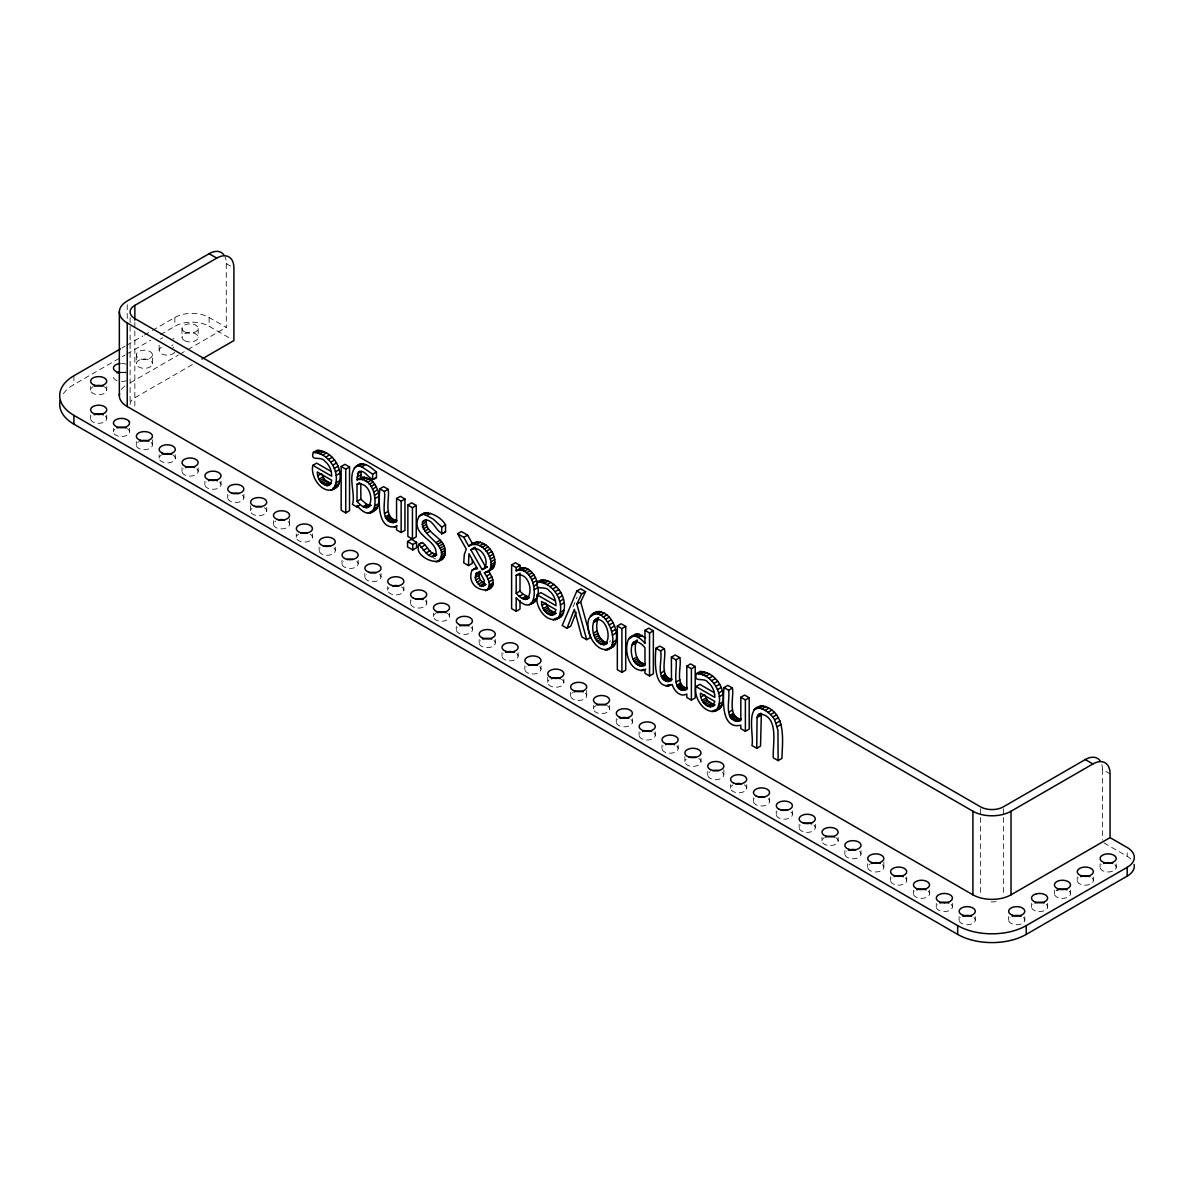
<?xml version="1.0" encoding="UTF-8"?>
<svg xmlns="http://www.w3.org/2000/svg" width="1194" height="1194" viewBox="0 0 1194 1194"><rect width="100%" height="100%" fill="white"/><g stroke="black" fill="none" stroke-linecap="round" stroke-linejoin="round"><path stroke-width="0.75" stroke-dasharray="5 3.75" d="M572.986 606.895L577.165 597.03M609.701 641.909L610.537 640.715M121.967 348.006L125.176 346.156M126.773 345.23L142.802 335.992M144.399 335.066L150.817 331.365M152.414 330.44L174.846 317.485A24.238 14 0 0 1 209.129 317.485L226.278 327.38L226.278 263.605A24.238 14 -60 0 0 224.979 256.77M63.386 393.647A48.491 27.999 0 0 1 73.894 384.558L125.176 354.961M126.773 354.036L150.817 340.156M160.429 334.604L174.846 326.275A24.238 14 0 0 1 209.129 326.275L230.8 338.783M130.43 382.722L178.354 355.051M179.951 354.125L186.339 350.439M187.936 349.514L226.278 327.38M192.368 364.558L134.847 397.766A16.164 9.328 0 0 0 130.25 405.572M433.079 557.777L435.631 559.046M226.278 263.605L230.845 266.232M1101.853 764.653A24.238 14 -60 0 1 1102.435 769.443L1110.062 773.846M1103.987 842.919L1127.196 856.322A24.238 14 0 0 1 1131.046 859.217M1127.196 852.8L1127.196 856.322M1116.241 863.799L1116.241 867.322M1102.435 769.443L1102.435 840.158M1100.077 863.799L1100.077 867.322M1093.376 876.993L1093.376 880.515M1077.212 876.993L1077.212 880.515M1070.525 890.187L1070.525 893.709M1054.362 890.187L1054.362 893.709M1047.66 903.38L1047.66 906.903M1031.497 903.38L1031.497 906.903M1024.81 916.589L1024.81 920.096M1008.646 916.589L1008.646 920.096M1003.393 808.681L1003.393 895.515M980.543 808.681L980.543 895.515M975.289 916.589L975.289 920.096M959.125 916.589L959.125 920.096M952.424 903.38L952.424 906.903M936.26 903.38L936.26 906.903M929.574 890.187L929.574 893.709M913.41 890.187L913.41 893.709M906.724 876.993L906.724 880.515M890.56 876.993L890.56 880.515M883.859 862.038L883.859 867.322M867.695 863.799L867.695 867.322M861.008 850.606L861.008 854.128M844.845 850.606L844.845 854.128M838.143 837.412L838.143 840.919M821.979 837.412L821.979 840.919M815.293 824.203L815.293 827.726M799.129 824.203L799.129 827.726M792.428 811.01L792.428 814.532M776.279 811.01L776.279 814.532M769.578 797.816L769.578 801.338M753.414 797.816L753.414 801.338M746.728 784.622L746.728 788.144M730.564 784.622L730.564 788.144M723.862 769.667L723.862 774.951M707.699 771.428L707.699 774.951M701.012 758.235L701.012 761.742M684.849 756.474L684.849 761.742M678.147 745.041L678.147 748.548M661.983 745.041L661.983 748.548M655.297 731.832L655.297 735.355M639.133 731.832L639.133 735.355M632.447 718.639L632.447 722.161M616.283 718.639L616.283 722.161M609.582 705.445L609.582 708.967M593.418 705.445L593.418 708.967M586.732 690.49L586.732 695.774M570.568 692.251L570.568 695.774M563.866 679.058L563.866 682.58M547.703 677.297L547.703 682.58M541.016 665.864L541.016 669.371M524.853 665.864L524.853 669.371M518.151 652.655L518.151 656.178M502.002 652.655L502.002 656.178M495.301 639.462L495.301 642.984M479.137 639.462L479.137 642.984M472.451 626.268L472.451 629.79M456.287 626.268L456.287 629.79M449.586 613.074L449.586 616.597M433.422 613.074L433.422 616.597M426.736 599.881L426.736 603.403M410.572 599.881L410.572 603.403M403.87 586.687L403.87 590.194M387.722 586.687L387.722 590.194M381.02 573.478L381.02 577M364.857 573.478L364.857 577M358.17 560.284L358.17 563.807M342.006 560.284L342.006 563.807M335.305 547.091L335.305 550.613M319.141 547.091L319.141 550.613M312.455 533.897L312.455 537.419M296.291 533.897L296.291 537.419M289.59 518.942L289.59 524.226M273.426 520.703L273.426 524.226M266.74 507.51L266.74 511.032M250.576 505.749L250.576 511.032M243.875 494.316L243.875 497.823M227.726 494.316L227.726 497.823M221.024 481.107L221.024 484.63M209.129 317.485L209.129 326.275M204.861 481.107L204.861 484.63M198.174 328.484L198.174 337.275M198.174 467.914L198.174 471.436M182.01 328.484L182.01 337.275M182.01 467.914L182.01 471.436M175.309 454.72L175.309 458.242M174.846 317.485L174.846 326.275M159.145 345.2L159.145 350.469M159.145 454.72L159.145 458.242M152.459 354.872A8.074 4.672 0 0 1 140.34 358.916A8.074 4.672 0 0 1 140.34 350.827A8.074 4.672 0 0 1 152.459 354.872L152.459 363.663A8.074 4.672 0 0 1 140.34 367.707A8.074 4.672 0 0 1 140.34 359.633A8.074 4.672 0 0 1 152.459 363.663M152.459 439.765L152.459 445.049M136.295 354.872L136.295 363.663M136.295 441.526L136.295 445.049M134.847 322.276L134.847 407.258M130.116 317.529L130.116 404.363M129.594 428.333L129.594 431.855M127.236 304.694L127.236 319.559M113.445 428.333L113.445 431.855M106.744 386.543L106.744 390.065M106.744 415.139L106.744 418.646M90.58 386.543L90.58 390.065M90.58 415.139L90.58 418.646M73.894 375.767L73.894 384.558M379.662 574.418A8.074 4.672 0 0 1 378.274 580.508A8.074 4.672 0 0 1 367.618 580.508A8.074 4.672 0 0 1 366.215 574.418M242.516 495.241A8.074 4.672 0 0 1 241.128 501.331A8.074 4.672 0 0 1 230.472 501.331A8.074 4.672 0 0 1 229.084 495.241M126.012 380.752A8.074 4.672 0 0 1 121.519 381.528M117.027 380.752A8.074 4.672 0 0 1 114.803 374.274M121.519 372.2A8.074 4.672 0 0 1 126.012 372.991M1046.302 904.306A8.074 4.672 0 0 1 1044.914 910.41A8.074 4.672 0 0 1 1034.258 910.41A8.074 4.672 0 0 1 1032.87 904.306M539.658 666.789A8.074 4.672 0 0 1 538.255 672.879A8.074 4.672 0 0 1 527.599 672.879A8.074 4.672 0 0 1 526.211 666.789M722.504 772.354A8.074 4.672 0 0 1 720.698 778.652A8.074 4.672 0 0 1 709.714 778.025A8.074 4.672 0 0 1 710.072 771.652M813.935 825.144A8.074 4.672 0 0 1 812.532 831.233A8.074 4.672 0 0 1 801.875 831.233A8.074 4.672 0 0 1 800.487 825.144M768.22 798.741A8.074 4.672 0 0 1 766.832 804.846A8.074 4.672 0 0 1 756.175 804.846A8.074 4.672 0 0 1 754.772 798.741M744.355 784.846A8.074 4.672 0 0 1 744.355 791.443A8.074 4.672 0 0 1 732.922 791.443A8.074 4.672 0 0 1 732.922 784.846M333.947 548.016A8.074 4.672 0 0 1 332.559 554.12A8.074 4.672 0 0 1 321.902 554.12A8.074 4.672 0 0 1 320.514 548.016M401.512 586.896A8.074 4.672 0 0 1 401.871 593.284A8.074 4.672 0 0 1 390.871 593.896A8.074 4.672 0 0 1 389.08 587.612M425.377 600.806A8.074 4.672 0 0 1 423.974 606.91A8.074 4.672 0 0 1 413.318 606.91A8.074 4.672 0 0 1 411.93 600.806M356.797 561.21A8.074 4.672 0 0 1 355.409 567.314A8.074 4.672 0 0 1 344.753 567.314A8.074 4.672 0 0 1 343.365 561.21M264.367 507.719A8.074 4.672 0 0 1 264.74 514.107A8.074 4.672 0 0 1 253.74 514.733A8.074 4.672 0 0 1 251.934 508.435M288.232 521.629A8.074 4.672 0 0 1 286.426 527.927A8.074 4.672 0 0 1 275.441 527.3A8.074 4.672 0 0 1 275.799 520.927M928.216 891.112A8.074 4.672 0 0 1 926.828 897.216A8.074 4.672 0 0 1 916.171 897.216A8.074 4.672 0 0 1 914.768 891.112M310.082 534.121A8.074 4.672 0 0 1 310.082 540.718A8.074 4.672 0 0 1 298.649 540.718A8.074 4.672 0 0 1 298.649 534.121M973.931 917.514A8.074 4.672 0 0 1 972.528 923.604A8.074 4.672 0 0 1 961.871 923.604A8.074 4.672 0 0 1 960.483 917.514M196.801 468.839A8.074 4.672 0 0 1 195.413 474.943A8.074 4.672 0 0 1 184.757 474.943A8.074 4.672 0 0 1 183.369 468.839M219.666 482.048A8.074 4.672 0 0 1 218.278 488.137A8.074 4.672 0 0 1 207.622 488.137A8.074 4.672 0 0 1 206.219 482.048M127.236 428.556A8.074 4.672 0 0 1 127.594 434.929A8.074 4.672 0 0 1 116.594 435.556A8.074 4.672 0 0 1 114.803 429.258M151.101 442.452A8.074 4.672 0 0 1 149.295 448.75A8.074 4.672 0 0 1 138.295 448.123A8.074 4.672 0 0 1 138.668 441.75M105.385 416.064A8.074 4.672 0 0 1 103.997 422.154A8.074 4.672 0 0 1 93.341 422.154A8.074 4.672 0 0 1 91.938 416.064M882.5 864.725A8.074 4.672 0 0 1 880.694 871.023A8.074 4.672 0 0 1 869.71 870.396A8.074 4.672 0 0 1 870.068 864.023M172.951 454.944A8.074 4.672 0 0 1 172.951 461.541A8.074 4.672 0 0 1 161.518 461.541A8.074 4.672 0 0 1 161.518 454.944M493.943 640.387A8.074 4.672 0 0 1 492.555 646.491A8.074 4.672 0 0 1 481.898 646.491A8.074 4.672 0 0 1 480.495 640.387M951.066 904.306A8.074 4.672 0 0 1 949.678 910.41A8.074 4.672 0 0 1 939.021 910.41A8.074 4.672 0 0 1 937.633 904.306M653.939 732.758A8.074 4.672 0 0 1 652.551 738.862A8.074 4.672 0 0 1 641.894 738.862A8.074 4.672 0 0 1 640.491 732.758M447.228 613.298A8.074 4.672 0 0 1 447.228 619.895A8.074 4.672 0 0 1 435.795 619.895A8.074 4.672 0 0 1 435.795 613.298M698.639 758.444A8.074 4.672 0 0 1 698.997 764.832A8.074 4.672 0 0 1 688.013 765.444A8.074 4.672 0 0 1 686.207 759.16M791.07 811.935A8.074 4.672 0 0 1 789.682 818.039A8.074 4.672 0 0 1 779.025 818.039A8.074 4.672 0 0 1 777.637 811.935M676.789 745.966A8.074 4.672 0 0 1 675.401 752.056A8.074 4.672 0 0 1 664.745 752.056A8.074 4.672 0 0 1 663.357 745.966M835.785 837.621A8.074 4.672 0 0 1 835.785 844.218A8.074 4.672 0 0 1 824.353 844.218A8.074 4.672 0 0 1 824.353 837.621M471.078 627.193A8.074 4.672 0 0 1 469.69 633.298A8.074 4.672 0 0 1 459.033 633.298A8.074 4.672 0 0 1 457.645 627.193M585.358 693.177A8.074 4.672 0 0 1 583.567 699.475A8.074 4.672 0 0 1 572.568 698.848A8.074 4.672 0 0 1 572.926 692.475M104.371 386.766A8.074 4.672 0 0 1 104.371 393.363A8.074 4.672 0 0 1 92.953 393.363A8.074 4.672 0 0 1 92.953 386.766M631.074 719.564A8.074 4.672 0 0 1 629.686 725.668A8.074 4.672 0 0 1 619.029 725.668A8.074 4.672 0 0 1 617.641 719.564M1069.152 891.112A8.074 4.672 0 0 1 1063.227 898.351A8.074 4.672 0 0 1 1054.974 891.918M1023.452 917.514A8.074 4.672 0 0 1 1022.049 923.604A8.074 4.672 0 0 1 1011.393 923.604A8.074 4.672 0 0 1 1010.005 917.514M516.793 653.596A8.074 4.672 0 0 1 515.405 659.685A8.074 4.672 0 0 1 504.749 659.685A8.074 4.672 0 0 1 503.361 653.596M561.508 679.267A8.074 4.672 0 0 1 561.867 685.654A8.074 4.672 0 0 1 550.867 686.281A8.074 4.672 0 0 1 549.076 679.983M905.351 877.918A8.074 4.672 0 0 1 903.962 884.023A8.074 4.672 0 0 1 893.306 884.023A8.074 4.672 0 0 1 891.918 877.918M607.224 705.669A8.074 4.672 0 0 1 607.224 712.266A8.074 4.672 0 0 1 595.791 712.266A8.074 4.672 0 0 1 595.791 705.669M859.635 851.531A8.074 4.672 0 0 1 858.247 857.635A8.074 4.672 0 0 1 847.591 857.635A8.074 4.672 0 0 1 846.203 851.531M126.012 371.946A8.074 4.672 0 0 1 121.519 372.737M121.519 363.409A8.074 4.672 0 0 1 126.012 364.185M172.951 344.976A8.074 4.672 0 0 1 171.727 345.559M160.518 339.081A8.074 4.672 0 0 1 162.742 337.798M172.951 338.38A8.074 4.672 0 0 1 173.951 339.081M174.697 352.26A8.074 4.672 0 0 1 162.1 354.081A8.074 4.672 0 0 1 162.742 346.588M172.951 347.17A8.074 4.672 0 0 1 173.951 347.887M121.4 389.602A26.94 15.552 0 0 1 124.907 386.095M1092.017 877.918A8.074 4.672 0 0 1 1090.629 884.023A8.074 4.672 0 0 1 1079.973 884.023A8.074 4.672 0 0 1 1078.57 877.918M1114.868 864.725A8.074 4.672 0 0 1 1113.48 870.829A8.074 4.672 0 0 1 1102.823 870.829A8.074 4.672 0 0 1 1101.435 864.725M996.154 901.619A16.164 9.328 0 0 1 987.781 901.619M184.757 331.992A8.074 4.672 0 0 0 198.01 329.395A8.074 4.672 0 0 0 187.488 324.067A8.074 4.672 0 0 0 184.757 331.992M184.757 340.783A8.074 4.672 0 0 0 198.01 338.186A8.074 4.672 0 0 0 187.488 332.857A8.074 4.672 0 0 0 184.757 340.783"/><path stroke-width="1.5" d="M457.586 533.748L466.272 549.106L464.317 554.389L463.72 562.822L468.466 565.553L468.943 553.762L477.51 568.866L474.048 568.986L471.943 570.344C463.168 594.358 507.614 598.284 488.197 570.702L492.779 568.851C501.331 555.852 481.645 532.763 468.779 546.195L463.809 537.345L457.586 533.748L461.391 531.554L467.63 535.151L472.585 543.986M472.302 559.852L472.272 563.359L468.466 565.553M610.656 647.626C618.88 636.283 601.94 601.866 589.09 618.328C583.314 632.417 599.448 660.058 614.462 645.417C621.984 632.119 608.044 603.313 591.567 614.552M332.842 489.436C342.872 475.645 330.126 453.048 313.365 452.392C309.694 462.257 320.992 455.481 324.693 461.078C329.305 464.615 331.753 470.451 331.678 476.197L312.843 465.332C309.664 478.54 325.932 499.346 338.171 485.659C344.962 470.988 333.514 451.093 317.171 450.198L313.365 452.392M558.673 617.358C565.449 602.686 554.016 582.791 537.673 581.896C534.002 591.761 545.3 584.985 549.001 590.582C553.613 594.119 556.046 599.955 555.986 605.701L537.151 594.821C534.031 608.239 550.165 628.581 562.478 615.164C569.269 600.492 557.822 580.597 541.479 579.687L537.673 581.896M715.997 710.654C726.027 696.848 713.281 674.267 696.52 673.595C692.848 683.475 704.147 676.685 707.848 682.296C712.46 685.834 714.893 691.654 714.833 697.4L695.998 686.535C692.818 699.759 709.087 720.549 721.325 706.863C728.116 692.207 716.669 672.312 700.326 671.401L696.52 673.595M486.779 590.284C492.167 585.597 487.809 577.478 484.391 572.911L488.973 571.045C496.644 559.837 481.406 538.196 468.779 546.195M356.752 506.913L357.021 505.719C381.423 533.539 380.647 473.779 357.021 479.839L358.439 471.779C366.006 468.182 369.976 484.092 376.453 477.481L376.453 471.973C371.677 468.421 365.797 462.048 359.275 464.451C344.991 471.511 356.29 492.764 352.454 504.42L356.752 506.913L359.29 505.45M370.065 513.047C389.513 507.435 375.02 467.645 357.021 479.839M757.071 717.49L756.742 748.295L760.548 746.086L761.354 713.713L757.548 715.907L757.071 717.49L760.876 715.296M438.034 561.598C452.108 545.628 419.975 536.942 422.601 521.748L424.139 520.405C434.541 517.39 437.362 538.136 445.541 531.852L445.541 524.897C440.213 514.927 419.392 505.435 417.079 522.271C415.557 537.33 438.437 540.583 435.929 555.12L434.377 556.314C426.124 560.598 416.288 533.494 418.497 551.061C423.721 561.971 446.452 567.553 445.108 550.464C444.646 536.763 423.81 533.569 426.422 519.554M360.827 477.645L361.155 471.615L357.334 473.824M475.302 577.433L476.167 573.493L479.794 572.195L484.331 580.523L483.272 586.045L479.869 585.761L475.645 580.045L475.302 577.433L479.107 575.224L479.988 571.299L476.167 573.493M604.821 644.775C612.074 638.059 606.552 616.597 594.91 619.701C589.149 627.522 595.358 649.432 607.358 643.312M598.731 617.507C594.373 625.731 596.955 640.387 607.358 642.775L603.537 644.969M631.954 645.253C629.551 653.611 633.641 668.879 644.969 665.58L644.969 647.805C642.521 643.984 633.82 637.7 631.954 645.253L635.775 643.059L637.253 640.208M635.775 643.059C634.283 650.715 635.76 662.76 645.327 663.968L641.521 666.162M516.181 611.283L516.181 597.687C540.792 625.671 539.822 563.702 516.181 570.777L516.181 567.583L511.614 564.941L511.614 608.641L516.181 611.283L520.002 609.089L520.002 600.597M530.927 603.955C537.987 601.821 538.807 593.702 538.031 587.508L534.225 589.717M566.986 628.283L574.374 609.313L581.791 636.835L586.732 639.686L590.537 637.492L580.672 601.925L585.523 591.642L580.642 588.821L576.836 591.015L562.21 625.522L566.986 628.283L570.792 626.074L576.165 612.298M628.581 639.014C623.193 650.387 629.432 673.416 644.969 670.013L644.969 673.312L649.536 675.953L653.357 673.744L653.357 630.805L648.775 628.163L644.969 630.357L644.969 643.506C641.685 638.82 633.089 632.193 628.581 639.014L631.119 637.551M757.548 715.907L759.474 713.863C779.861 715.803 772.324 745.369 773.309 757.847L778.13 760.638L781.936 758.429C782.383 741.295 786.533 714.519 765.772 706.654C743.832 701.609 754.429 736.056 751.922 745.504L756.742 748.295M586.732 639.686L576.851 604.119L581.717 593.851L585.523 591.642M632.387 636.82L637.477 633.76L645.596 637.805M553.747 614.686L555.986 609.746L541.613 601.448C540.733 608.656 548.986 619.119 556.285 613.223M712.594 706.4L714.833 701.445L700.46 693.147C699.58 700.356 707.833 710.833 715.131 704.923M595.388 612.343L590.12 616.089M607.388 650.029L614.462 645.417M359.275 464.451L354.155 468.018M555.285 619.85L562.478 615.164M483.301 569.21C491.361 562.404 480.585 543.673 470.899 549.882L482.077 569.583L487.107 567.016L485.898 567.374L474.705 547.688L470.899 549.882M418.99 516.33L426.049 512.554M422.795 514.136L424.183 513.092M526.599 599.298C534.046 592.269 528.629 571.627 516.181 575.224L516.181 593.314C519.226 596.642 524.584 602.089 529.136 597.821M443.332 558.449L436.198 562.046M367.439 507.54C375.05 500.555 368.991 481.331 357.021 484.197L357.021 501.42C360.081 504.719 365.379 510.36 369.976 506.077M223.979 255.023A24.238 14 -60 0 0 209.129 253.695L127.236 300.992A26.94 15.552 0 0 0 127.236 322.977L127.236 406.557L972.916 894.813A26.94 15.552 0 0 0 1011.019 894.813L1110.062 837.621L1127.196 847.516A24.238 14 0 0 1 1127.196 867.322L1127.196 876.112L1026.243 934.395A48.491 27.999 0 0 1 957.678 934.395L73.894 424.154A48.491 27.999 0 0 1 60.297 399.975M134.847 320.171L134.847 305.38L216.756 258.098A24.238 14 -60 0 1 233.89 267.993L233.89 340.574L201.95 359.021M120.37 348.932L73.894 375.767A48.491 27.999 0 0 0 73.894 415.348L73.894 424.154M315.35 452.63L319.171 450.422M317.5 453.004L321.305 450.81M319.917 453.765L323.723 451.556M322.649 455.108L326.455 452.914M325.723 457.153L329.529 454.944M312.843 465.332L316.664 463.123L330.783 471.272M328.425 459.496L332.23 457.302M330.753 462.168L334.574 459.974M332.738 465.167L336.544 462.959M317.738 475.869L321.544 473.675L324.723 479.913L330.932 483.48L327.111 485.689C320.887 484.451 317.111 478.003 317.305 471.943L331.678 480.242L330.992 483.346L329.44 485.182L327.111 485.689M334.305 468.406L338.111 466.212M318.858 479.137L322.664 476.928M341.171 466.526L344.976 464.332L349.543 466.973L349.543 510.674L345.738 512.883L341.171 510.241L341.171 466.526L345.738 469.167L349.543 466.973M319.768 480.704L323.589 478.495M335.424 471.839L339.23 469.63M320.917 482.107L324.723 479.913M322.32 483.391L326.126 481.182M336.096 475.451L339.902 473.242M324.022 484.525L327.828 482.331M355.469 466.645L360.991 463.794M325.708 485.346L329.514 483.137M357.17 465.988L359.275 466.048L363.095 463.839M359.275 466.048L361.782 466.794L365.588 464.585M336.111 482.749L339.917 480.555M335.454 485.63L339.26 483.421M334.365 487.853L338.171 485.659M330.977 490.346L336.648 487.242M357.021 477.093L360.827 474.899M358.857 479.287L362.663 477.093M360.648 479.197L364.454 477.003M362.648 479.689L366.454 477.496M372.647 479.675L372.647 474.167L376.453 471.973M357.021 484.197L359.558 482.734M365.095 480.883L368.916 478.69M367.304 482.406L371.11 480.212M372.394 479.54L376.453 477.481M369.274 484.286L373.08 482.092M371.006 486.54L374.812 484.331M372.498 489.137L376.304 486.943M357.021 501.42L360.827 499.226L360.827 483.719M373.692 492.047L377.513 489.853M379.796 488.839L383.602 486.63L388.169 489.271C390.02 498.107 382.767 518.181 396.841 520.45L393.035 522.644C378.961 520.375 386.214 500.316 384.364 491.48L379.796 488.839C378.886 499.256 376.483 531.27 396.572 526.42L396.572 529.897L401.154 532.539L404.96 530.345L404.96 498.973L400.393 496.331L396.572 498.525L396.572 521.957L393.035 522.644M374.558 495.197L378.364 492.988M384.364 491.48L388.169 489.271M375.065 498.57L378.886 496.376M363.051 506.674L366.871 504.465L371.244 505.346M364.707 507.435L368.513 505.241M366.17 507.734L369.976 505.525M375.006 505.734L378.811 503.54M374.289 508.569L378.11 506.36M368.11 513.241L370.662 511.778M373.185 510.719L376.991 508.51M396.572 498.525L401.154 501.167L404.96 498.973M384.543 513.48L388.363 511.271M385.244 516.868L389.05 514.674M407.87 505.047L411.676 502.838L416.243 505.48L416.243 536.852L412.437 539.061L407.87 536.419L407.87 505.047L412.437 507.689L416.243 505.48M385.916 518.286L389.722 516.077M386.796 519.524L390.602 517.315M387.975 520.629L391.781 518.435M389.528 521.674L393.333 519.465M391.259 522.405L395.065 520.211M394.542 527.106L397.08 525.644M422.228 514.748L428.124 512.569M424.318 514.763L426.795 515.465L430.616 513.256M422.601 521.748L425.139 520.285M422.094 524.3L425.9 522.091M422.363 526.718L426.168 524.524M423.169 528.987L426.974 526.793M424.557 531.151L428.362 528.957M407.542 541.494L411.363 539.285L416.557 542.3L416.557 547.777L412.751 549.971L407.542 546.971L407.542 541.494L412.751 544.494L416.557 542.3M426.571 533.285L430.377 531.091M441.72 534.061L441.72 527.091L445.541 524.897M418.497 544.404C425.631 538.046 427.736 554.449 435.795 554.091L431.989 556.3M418.855 544.613L422.676 542.419M441.392 533.867L445.541 531.852M420.825 547.464L424.646 545.27M436.467 542.345L440.287 540.151M423.288 550.359L427.094 548.165M437.87 544.151L441.676 541.957M426.049 552.986L429.87 550.777M439.093 546.136L442.914 543.942M440.093 548.21L443.899 546.016M428.959 555.001L432.765 552.792M440.84 550.389L444.646 548.18M463.809 537.345L467.63 535.151M434.377 556.314L436.914 554.852M441.302 552.658L445.108 550.464M441.452 555.061L445.272 552.852M441.243 557.374L445.049 555.165M440.601 559.225L444.407 557.031M473.869 543.882L477.69 541.688M476.66 544.285L480.466 542.091M472.511 548.688L475.048 547.21M479.794 545.703L483.6 543.494M482.152 547.27L485.958 545.076M484.286 549.136L488.092 546.942M486.197 551.315L490.018 549.121M487.913 553.792L491.719 551.598M489.301 556.449L493.122 554.24M490.301 559.12L494.122 556.926M474.048 568.986L476.585 567.508M471.943 570.344L475.749 568.15M490.913 561.837L494.719 559.643M482.077 569.583L487.182 566.657M491.107 564.583L494.913 562.389M475.511 575.195L479.331 573.001M490.958 566.792L494.764 564.583M490.525 568.553L494.331 566.344M484.391 572.911L486.928 571.433M486.779 572.359L490.585 570.15M475.645 580.045L479.451 577.836L479.107 575.224M486.54 576.105L490.346 573.896M476.675 582.433L480.481 580.239L485.615 584.269L481.809 586.463M478.152 584.403L481.973 582.209M511.614 564.941L515.42 562.747L520.002 565.389L520.002 568.583L516.181 570.777M488.062 579.045L491.883 576.836M479.869 585.761L483.674 583.567M488.973 581.956L492.794 579.747M483.272 586.045L485.809 584.582M516.181 567.583L520.002 565.389M489.286 585.045L493.092 582.851M489.107 586.866L492.913 584.672M518.032 570.135C527.032 562.852 536.434 575.523 537.494 583.926L533.673 586.12M519.868 569.956L523.673 567.762M488.585 588.343L492.406 586.15M485.436 590.717L490.585 588.09M521.882 570.284L525.688 568.09M516.181 575.224L518.733 573.762M524.315 571.404L528.121 569.195M526.45 572.896L530.255 570.702M528.405 574.836L532.226 572.642M530.151 577.15L533.957 574.956M531.614 579.806L535.419 577.597M532.793 582.806L536.599 580.612M516.181 593.314L520.002 591.105L520.002 573.016M539.658 582.135L543.464 579.926M541.807 582.508L545.613 580.314M519.241 596.388L523.047 594.194L529.121 597.298L525.315 599.507M544.225 583.254L548.031 581.06M522.166 598.448L525.987 596.254M546.956 584.612L550.762 582.418M523.838 599.224L527.644 597.03M550.031 586.657L553.837 584.448M537.151 594.821L540.972 592.627L555.091 600.776M533.479 600.164L537.285 597.97M552.732 589L556.538 586.806M532.375 602.358L536.196 600.149M529.285 604.836L534.733 601.761M555.061 591.672L558.882 589.478M557.046 594.672L560.852 592.463M542.046 605.373L545.852 603.179L549.031 609.418L555.225 612.985L551.419 615.179M558.613 597.91L562.419 595.702M543.166 608.627L546.971 606.433M544.076 610.194L547.882 608M559.732 601.328L563.538 599.134M545.225 611.612L549.031 609.418M546.628 612.895L550.434 610.686M560.404 604.94L564.21 602.746M548.315 614.029L552.135 611.821M550.016 614.835L553.822 612.641M560.419 612.253L564.225 610.059M576.851 604.119L580.672 601.925M559.762 615.134L563.568 612.925M553.135 620.029L556.941 617.82M593.358 613.686L597.179 611.492M595.433 613.537L599.239 611.343M597.761 614.074L601.582 611.88M600.373 615.313L604.194 613.119M594.91 619.701L598.522 617.552M594.075 620.895L597.881 618.701M593.463 622.611L597.284 620.417M603.06 617.149L606.865 614.94M605.448 619.358L609.253 617.149M607.522 621.94L611.328 619.746M593.463 633.178L597.269 630.984M609.298 624.91L613.104 622.716M594.06 635.596L597.881 633.402M610.716 628.163L614.522 625.969M594.91 637.76L598.716 635.566M617.328 625.984L621.149 623.775L625.716 626.417L625.716 670.118L621.91 672.326L617.328 669.685L617.328 625.984L621.91 628.611L625.716 626.417M595.97 639.671L599.776 637.477M611.731 631.566L615.537 629.372M597.239 641.327L601.045 639.133M598.701 642.73L602.507 640.536M612.343 635.148L616.149 632.939M600.373 643.879L604.194 641.685M602.06 644.67L605.88 642.476M612.328 642.476L616.149 640.283M611.701 645.387L615.507 643.193M605.313 650.193L607.865 648.73M629.999 637.312L635.536 634.089M633.671 635.954L637.477 633.76M635.835 636.327L639.641 634.133M638.208 637.402L642.014 635.208M633.432 642.402L637.059 640.253M644.969 630.357L649.536 632.999L653.357 630.805M632.581 643.581L636.387 641.387M632.954 659.252L636.76 657.043M633.805 661.043L637.611 658.834M655.969 648.282L659.775 646.073L664.342 648.715C666.774 656.998 658.566 676.879 671.953 679.326L668.133 681.535C654.76 679.073 662.968 659.192 660.536 650.924L655.969 648.282C655.073 656.924 652.551 692.624 672.267 684.52C673.714 690.416 680.341 697.789 686.804 693.983L686.804 697.46L691.386 700.102L695.192 697.908L695.192 666.536L690.61 663.894L686.804 666.088L686.804 689.52C670.028 694.654 677.893 666.476 675.953 659.819L671.386 657.178L671.476 680.58L668.133 681.535M634.895 662.595L638.7 660.401M636.223 663.909L640.029 661.715M660.536 650.924L664.342 648.715M637.76 664.998L641.581 662.789M639.686 665.849L643.491 663.655M641.178 670.804L643.73 669.327M643.163 670.61L645.715 669.147M671.386 657.178L675.192 654.984L679.774 657.625C682.192 665.849 673.983 685.953 687.46 688.207L683.64 690.416M675.953 659.819L679.774 657.625M660.685 673.147L664.491 670.953M661.297 676.386L665.103 674.177M661.879 677.699L665.685 675.505M662.67 678.834L666.491 676.64M663.73 679.849L667.55 677.655M665.103 680.774L668.924 678.58M666.565 681.371L670.386 679.177M686.804 666.088L691.386 668.73L695.192 666.536M666.162 686.072L668.7 684.61M668.222 686.222L670.759 684.759M676.102 682.058L679.908 679.864M676.714 685.281L680.52 683.087M698.505 673.834L702.311 671.64M677.297 686.61L681.117 684.401M700.654 674.222L704.46 672.013M678.102 687.744L681.908 685.55M679.162 688.759L682.968 686.55M703.072 674.968L706.878 672.774M680.535 689.684L684.341 687.49M705.803 676.326L709.609 674.132M682.058 690.296L685.863 688.087M708.878 678.356L712.684 676.162M695.998 686.535L699.818 684.341L713.937 692.49M711.579 680.714L715.385 678.52M713.908 683.386L717.728 681.192M715.893 686.371L719.698 684.177M700.893 697.087L704.699 694.878L707.878 701.132L714.072 704.699L710.266 706.893M717.46 689.61L721.266 687.416M702.012 700.341L705.818 698.147M724.027 687.58L727.833 685.371L732.415 688.013C734.25 696.848 726.997 716.922 741.086 719.191L737.265 721.385C723.191 719.116 730.444 699.057 728.594 690.222L724.027 687.58C723.116 697.997 720.728 730.012 740.817 725.161L740.817 728.638L745.384 731.28L749.19 729.086L749.19 697.714L744.623 695.072L740.817 697.266L740.817 720.698L737.265 721.385M702.923 701.908L706.729 699.714M718.579 693.042L722.385 690.848M704.072 703.326L707.878 701.132M728.594 690.222L732.415 688.013M705.475 704.594L709.281 702.4M719.251 696.654L723.057 694.46M707.161 705.729L710.982 703.535M708.863 706.549L712.669 704.356M719.266 703.967L723.071 701.773M718.609 706.833L722.415 704.639M711.982 711.728L715.788 709.534M717.519 709.072L721.325 706.863M714.131 711.549L719.803 708.445M740.817 697.266L745.384 699.908L749.19 697.714M728.788 712.221L732.594 710.012M729.474 715.609L733.28 713.415M730.146 717.027L733.952 714.818M731.026 718.266L734.847 716.057M732.206 719.37L736.026 717.176M733.758 720.415L737.564 718.206M753.742 710.117L761.056 705.848M735.489 721.146L739.295 718.952M755.384 708.654L759.414 708.087L763.22 705.893M759.414 708.087L761.966 708.848L765.772 706.654M761.966 708.848L765.041 710.385L768.846 708.176M758.294 714.669L760.847 713.206M765.041 710.385L768.026 712.355L771.831 710.146M768.026 712.355L770.608 714.564L774.413 712.37M770.608 714.564L772.816 717.042L776.622 714.848M778.13 760.638L777.936 730.31L774.667 719.788L778.488 717.594M776.294 723.131L780.1 720.937M777.354 726.579L781.16 724.37M1100.137 760.876A24.238 14 -60 0 0 1085.301 759.548L1003.393 806.831A16.164 9.328 0 0 1 980.543 806.831L134.847 318.574A16.164 9.328 0 0 1 134.847 305.38M127.236 322.977L972.916 811.233A26.94 15.552 0 0 0 1011.019 811.233L1092.913 763.951A24.238 14 -60 0 1 1110.062 773.846L1110.062 837.621M73.894 415.348L957.678 925.604A48.491 27.999 0 0 0 1026.243 925.604L1127.196 867.322M375.558 510.017L371.931 511.047M559.091 617.641L560.956 616.746M613 646.969L609.134 647.999M520.002 568.583L521.853 567.941M531.151 602.895L533.106 602.642M332.633 488.331L334.783 488.137M487.555 588.508L489.241 588.523M361.782 466.794L372.647 474.167M426.795 515.465L433.482 519.3L441.72 527.091M209.129 253.695L216.756 258.098M1085.301 759.548L1092.913 763.951M576.836 591.015L581.717 593.851M366.871 504.465L360.827 499.226M520.002 591.105L523.047 594.194M772.816 717.042L774.667 719.788M479.451 577.836L480.481 580.239M1026.243 925.604L1026.243 934.395M1011.019 811.233L1011.019 894.813M972.916 811.233L972.916 894.813M957.678 925.604L957.678 934.395M745.384 699.908L745.384 731.28M691.386 668.73L691.386 700.102M649.536 632.999L649.536 675.953M621.91 628.611L621.91 672.326M412.751 544.494L412.751 549.971M412.437 507.689L412.437 539.061M401.154 501.167L401.154 532.539M345.738 469.167L345.738 512.883M119.34 311.977L119.34 395.557M369.841 572.687A8.074 4.672 0 0 1 376.035 572.687M232.711 493.525A8.074 4.672 0 0 1 238.89 493.525M1134.091 864.396A24.238 14 0 0 1 1127.196 876.112M117.027 372.991A8.074 4.672 0 0 1 119.937 372.289M1035.094 903.022A8.074 4.672 0 0 1 1044.078 903.022M712.699 770.637A8.074 4.672 0 0 1 718.878 770.637M528.449 665.491A8.074 4.672 0 0 1 537.419 665.491M758.399 797.025A8.074 4.672 0 0 1 764.593 797.025M804.114 823.412A8.074 4.672 0 0 1 811.696 823.845M735.549 783.831A8.074 4.672 0 0 1 741.728 783.831M324.126 546.3A8.074 4.672 0 0 1 330.32 546.3M392.707 585.896A8.074 4.672 0 0 1 398.886 585.896M415.557 599.089A8.074 4.672 0 0 1 423.139 599.522M346.991 559.493A8.074 4.672 0 0 1 353.17 559.493M255.561 506.719A8.074 4.672 0 0 1 261.755 506.719M278.426 519.912A8.074 4.672 0 0 1 284.605 519.912M301.276 533.106A8.074 4.672 0 0 1 307.455 533.106M917.007 889.829A8.074 4.672 0 0 1 925.977 889.829M962.722 916.216A8.074 4.672 0 0 1 971.692 916.216M185.592 467.555A8.074 4.672 0 0 1 194.577 467.555M208.457 480.749A8.074 4.672 0 0 1 217.427 480.749M117.027 427.974A8.074 4.672 0 0 1 126.012 427.974M139.892 441.168A8.074 4.672 0 0 1 148.862 441.168M94.177 414.781A8.074 4.672 0 0 1 103.147 414.781M162.742 454.362A8.074 4.672 0 0 1 171.727 454.362M871.292 863.441A8.074 4.672 0 0 1 880.262 863.441M482.734 639.103A8.074 4.672 0 0 1 491.704 639.103M939.857 903.022A8.074 4.672 0 0 1 948.842 903.022M642.73 731.474A8.074 4.672 0 0 1 651.7 731.474M437.019 612.716A8.074 4.672 0 0 1 446.004 612.716M781.264 810.219A8.074 4.672 0 0 1 787.443 810.219M689.833 757.444A8.074 4.672 0 0 1 696.027 757.444M665.58 744.668A8.074 4.672 0 0 1 674.565 744.668M825.576 837.039A8.074 4.672 0 0 1 834.561 837.039M574.15 691.893A8.074 4.672 0 0 1 583.135 691.893M459.869 625.91A8.074 4.672 0 0 1 468.854 625.91M619.865 718.281A8.074 4.672 0 0 1 628.85 718.281M94.177 386.184A8.074 4.672 0 0 1 103.147 386.184M1056.72 890.411A8.074 4.672 0 0 1 1066.929 889.829M1012.243 916.216A8.074 4.672 0 0 1 1021.213 916.216M505.584 652.297A8.074 4.672 0 0 1 514.569 652.297M551.3 678.699A8.074 4.672 0 0 1 560.284 678.699M894.142 876.635A8.074 4.672 0 0 1 903.127 876.635M597.015 705.087A8.074 4.672 0 0 1 605.985 705.087M848.427 850.247A8.074 4.672 0 0 1 856.008 849.815M127.236 406.557A26.94 15.552 0 0 1 119.579 393.527M119.937 372.647A8.074 4.672 0 0 1 113.445 368.065L113.594 367.155A8.074 4.672 0 0 1 119.937 363.498M1080.809 876.635A8.074 4.672 0 0 1 1089.779 876.635M1103.659 863.441A8.074 4.672 0 0 1 1112.644 863.441M1036.496 893.799L1035.094 894.231A8.074 4.672 0 0 0 1031.855 899.455A8.074 4.672 0 0 0 1039.586 902.768L1041.153 902.679A8.074 4.672 0 0 0 1047.317 896.754A8.074 4.672 0 0 0 1036.496 893.799M944.35 902.768L942.767 902.679A8.074 4.672 0 0 1 936.618 896.754A8.074 4.672 0 0 1 947.439 893.799L948.842 894.231A8.074 4.672 0 0 1 952.081 899.455A8.074 4.672 0 0 1 944.35 902.768M128.982 421.273L128.236 420.452A8.074 4.672 0 0 0 119.176 418.587A8.074 4.672 0 0 0 113.445 423.049L113.594 423.96A8.074 4.672 0 0 0 123.863 427.512A8.074 4.672 0 0 0 128.982 421.273M300.336 532.658A8.074 4.672 0 0 0 312.455 528.614A8.074 4.672 0 0 0 300.336 524.584A8.074 4.672 0 0 0 300.336 532.658M391.751 585.448A8.074 4.672 0 0 0 403.87 581.403A8.074 4.672 0 0 0 391.751 577.359A8.074 4.672 0 0 0 391.751 585.448M344.753 558.523A8.074 4.672 0 0 0 358.006 555.926A8.074 4.672 0 0 0 347.484 550.598A8.074 4.672 0 0 0 344.753 558.523M527.599 664.088A8.074 4.672 0 0 0 540.852 661.491A8.074 4.672 0 0 0 530.33 656.163A8.074 4.672 0 0 0 527.599 664.088M643.178 730.594A8.074 4.672 0 0 0 655.297 726.564A8.074 4.672 0 0 0 643.178 722.519A8.074 4.672 0 0 0 643.178 730.594M688.893 756.996A8.074 4.672 0 0 0 701.012 752.951A8.074 4.672 0 0 0 688.893 748.907A8.074 4.672 0 0 0 688.893 756.996M437.467 611.835A8.074 4.672 0 0 0 449.586 607.791A8.074 4.672 0 0 0 437.467 603.761A8.074 4.672 0 0 0 437.467 611.835M459.033 624.492A8.074 4.672 0 0 0 472.287 621.895A8.074 4.672 0 0 0 461.765 616.567A8.074 4.672 0 0 0 459.033 624.492M481.898 637.7A8.074 4.672 0 0 0 495.152 635.104A8.074 4.672 0 0 0 484.63 629.775A8.074 4.672 0 0 0 481.898 637.7M826.024 836.173A8.074 4.672 0 0 0 838.143 832.128A8.074 4.672 0 0 0 826.024 828.084A8.074 4.672 0 0 0 826.024 836.173M779.025 809.248A8.074 4.672 0 0 0 792.279 806.651A8.074 4.672 0 0 0 781.757 801.323A8.074 4.672 0 0 0 779.025 809.248M596.179 703.669A8.074 4.672 0 0 0 609.433 701.072A8.074 4.672 0 0 0 598.91 695.744A8.074 4.672 0 0 0 596.179 703.669M666.028 743.802A8.074 4.672 0 0 0 678.147 739.758A8.074 4.672 0 0 0 666.028 735.713A8.074 4.672 0 0 0 666.028 743.802M733.31 782.846A8.074 4.672 0 0 0 746.563 780.249A8.074 4.672 0 0 0 736.041 774.921A8.074 4.672 0 0 0 733.31 782.846M756.175 796.04A8.074 4.672 0 0 0 769.429 793.443A8.074 4.672 0 0 0 758.906 788.115A8.074 4.672 0 0 0 756.175 796.04M574.612 691.013A8.074 4.672 0 0 0 586.732 686.968A8.074 4.672 0 0 0 574.612 682.938A8.074 4.672 0 0 0 574.612 691.013M803.174 822.964A8.074 4.672 0 0 0 815.293 818.935A8.074 4.672 0 0 0 803.174 814.89A8.074 4.672 0 0 0 803.174 822.964M413.318 598.104A8.074 4.672 0 0 0 426.571 595.507A8.074 4.672 0 0 0 416.049 590.179A8.074 4.672 0 0 0 413.318 598.104M550.464 677.282A8.074 4.672 0 0 0 563.717 674.685A8.074 4.672 0 0 0 553.195 669.356A8.074 4.672 0 0 0 550.464 677.282M917.455 888.948A8.074 4.672 0 0 0 929.574 884.918A8.074 4.672 0 0 0 917.455 880.874A8.074 4.672 0 0 0 917.455 888.948M963.17 915.35A8.074 4.672 0 0 0 975.289 911.306A8.074 4.672 0 0 0 963.17 907.261A8.074 4.672 0 0 0 963.17 915.35M186.04 466.675A8.074 4.672 0 0 0 198.174 462.645A8.074 4.672 0 0 0 186.04 458.6A8.074 4.672 0 0 0 186.04 466.675M140.34 440.287A8.074 4.672 0 0 0 152.459 436.243A8.074 4.672 0 0 0 140.34 432.213A8.074 4.672 0 0 0 140.34 440.287M94.624 413.9A8.074 4.672 0 0 0 106.744 409.855A8.074 4.672 0 0 0 94.624 405.811A8.074 4.672 0 0 0 94.624 413.9M619.029 716.878A8.074 4.672 0 0 0 632.283 714.281A8.074 4.672 0 0 0 621.761 708.952A8.074 4.672 0 0 0 619.029 716.878M871.739 862.561A8.074 4.672 0 0 0 883.859 858.516A8.074 4.672 0 0 0 871.739 854.486A8.074 4.672 0 0 0 871.739 862.561M848.889 849.367A8.074 4.672 0 0 0 861.008 845.322A8.074 4.672 0 0 0 848.889 841.277A8.074 4.672 0 0 0 848.889 849.367M208.905 479.869A8.074 4.672 0 0 0 221.024 475.839A8.074 4.672 0 0 0 208.905 471.794A8.074 4.672 0 0 0 208.905 479.869M161.906 452.944A8.074 4.672 0 0 0 175.16 450.347A8.074 4.672 0 0 0 164.638 445.019A8.074 4.672 0 0 0 161.906 452.944M894.59 875.754A8.074 4.672 0 0 0 906.724 871.71A8.074 4.672 0 0 0 894.59 867.68A8.074 4.672 0 0 0 894.59 875.754M710.46 769.652A8.074 4.672 0 0 0 723.713 767.055A8.074 4.672 0 0 0 713.191 761.727A8.074 4.672 0 0 0 710.46 769.652M506.032 651.417A8.074 4.672 0 0 0 518.151 647.387A8.074 4.672 0 0 0 506.032 643.342A8.074 4.672 0 0 0 506.032 651.417M323.186 545.852A8.074 4.672 0 0 0 335.305 541.822A8.074 4.672 0 0 0 323.186 537.778A8.074 4.672 0 0 0 323.186 545.852M277.471 519.465A8.074 4.672 0 0 0 289.59 515.42A8.074 4.672 0 0 0 277.471 511.375A8.074 4.672 0 0 0 277.471 519.465M254.62 506.271A8.074 4.672 0 0 0 266.74 502.226A8.074 4.672 0 0 0 254.62 498.182A8.074 4.672 0 0 0 254.62 506.271M368.901 572.254A8.074 4.672 0 0 0 381.02 568.21A8.074 4.672 0 0 0 368.901 564.165A8.074 4.672 0 0 0 368.901 572.254M231.755 493.077A8.074 4.672 0 0 0 243.875 489.033A8.074 4.672 0 0 0 231.755 484.988A8.074 4.672 0 0 0 231.755 493.077M94.624 385.304A8.074 4.672 0 0 0 106.744 381.259A8.074 4.672 0 0 0 94.624 377.229A8.074 4.672 0 0 0 94.624 385.304M1058.406 888.948A8.074 4.672 0 0 0 1070.525 884.918A8.074 4.672 0 0 0 1058.406 880.874A8.074 4.672 0 0 0 1058.406 888.948M1012.691 915.35A8.074 4.672 0 0 0 1024.81 911.306A8.074 4.672 0 0 0 1012.691 907.261A8.074 4.672 0 0 0 1012.691 915.35M1104.107 862.561A8.074 4.672 0 0 0 1116.241 858.516A8.074 4.672 0 0 0 1104.107 854.486A8.074 4.672 0 0 0 1104.107 862.561M1081.257 875.754A8.074 4.672 0 0 0 1093.376 871.71A8.074 4.672 0 0 0 1081.257 867.68A8.074 4.672 0 0 0 1081.257 875.754"/></g></svg>
